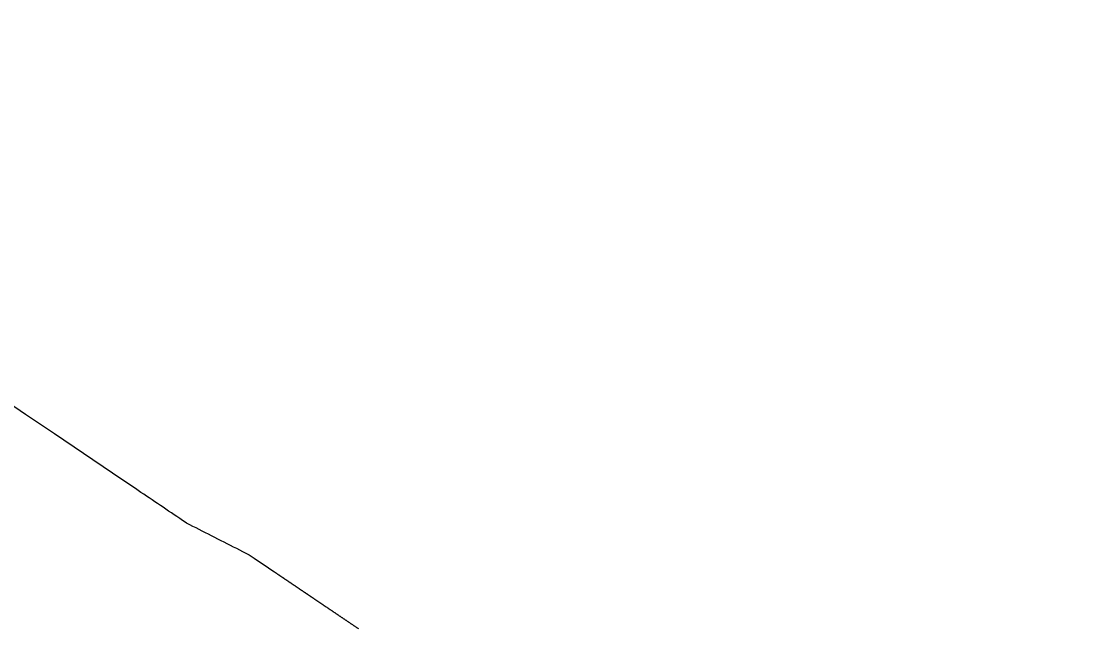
# Model space of a CAD drawing. Header units: inches. Extents: x -3905 to 10892, y 1064 to 9590.
# Drawn here: x 1951.092 to 1951.603, y 3134.252 to 3134.543 of the extents above; entities that cross this region are included whole.
import ezdxf

# ---------------------------------------------------------------- set-up
doc = ezdxf.new("R2010")
doc.units = ezdxf.units.IN
doc.header["$MEASUREMENT"] = 0
doc.header["$PDMODE"] = 3
doc.layers.add('ELEVATIONS', color=40, linetype='Continuous', lineweight=0)
doc.layers.add('SECTIONS', color=70, linetype='Continuous', lineweight=0)
doc.styles.add('DS-TXT1', font='arial.ttf', dxfattribs={"oblique": 10})
doc.dimstyles.new('DS-Fraction', dxfattribs={"dimtxt": 0.1, "dimasz": 0.035, "dimexe": 0.06, "dimexo": 0.06, "dimgap": 0.02, "dimtad": 0, "dimdec": 3, "dimzin": 0, "dimdsep": 46, "dimlunit": 4, "dimtxsty": 'DS-TXT1', "dimblk": 'BOXFILLED', "dimcen": -0.06, "dimclrd": 256, "dimclre": 256, "dimclrt": 256, "dimadec": 0, "dimazin": 0, "dimtfac": 1, "dimtdec": 3, "dimtmove": 1, "dimatfit": 3, "dimfxl": 1, "dimfrac": 2, "dimtolj": 1, "dimtzin": 0, "dimlwd": 0, "dimlwe": -1, "dimarcsym": 0})

# ---------------------------------------------------------------- blocks, each defined once
blk = doc.blocks.new('_BoxFilled')
at = {"color": 0, "linetype": 'ByBlock', "lineweight": -2}
blk.add_line((-0.5, 0), (-1, 0), dxfattribs=at)
at = {"color": 0, "linetype": 'ByBlock'}
blk.add_solid([(-0.5, 0.5), (0.5, 0.5), (-0.5, -0.5), (0.5, -0.5)], dxfattribs=at)
blk = doc.blocks.new('*D485')
at = {"layer": 'Defpoints', "color": 0, "linetype": 'Continuous', "lineweight": 5, "transparency": 16777216}
for p in [(1738.74599, 3249.17207), (1953.26095, 3072.63705), (1955.05742, 3072.63705)]:
    blk.add_point(p, dxfattribs=at)
at = {"layer": 'ELEVATIONS', "linetype": 'Continuous', "transparency": 16777216}
for p, q in [((1740.18599, 3249.17207), (1954.70095, 3249.17207)), ((1953.61742, 3072.63705), (1951.82095, 3072.63705))]:
    blk.add_line(p, q, dxfattribs=at)
at = {"layer": 'ELEVATIONS', "linetype": 'Continuous', "lineweight": 0, "transparency": 16777216}
for p, q in [((1953.26095, 3247.67207), (1953.26095, 3214.09702)), ((1953.26095, 3074.13705), (1953.26095, 3194.09765))]:
    blk.add_line(p, q, dxfattribs=at)
at = {"layer": 'ELEVATIONS', "linetype": 'Continuous', "lineweight": 0, "transparency": 16777216, "xscale": 1.5, "yscale": 1.5, "zscale": 1.5}
for p, rotation in [((1953.26095, 3249.17207), 90), ((1953.26095, 3072.63705), 270)]:
    blk.add_blockref('_BoxFilled', p, dxfattribs=dict(at, rotation=rotation))
at = {"layer": 'ELEVATIONS', "linetype": 'Continuous', "lineweight": 5, "transparency": 16777216, "insert": (1953.26095, 3204.09733), "char_height": 3, "attachment_point": 5, "rotation": 90, "style": 'DS-TXT1'}
blk.add_mtext('\\A1;14\'-8 1/2""', dxfattribs=at)

msp = doc.modelspace()

# ---------------------------------------------------------------- linework, layer by layer
at = {"layer": 'SECTIONS', "lineweight": 0}
msp.add_lwpolyline([(1951.25388, 3134.25201), (1951.25366, 3134.25215), (1951.25345, 3134.2523), (1951.25324, 3134.25244), (1951.25303, 3134.25258), (1951.25283, 3134.25272), (1951.25262, 3134.25286), (1951.25242, 3134.25299), (1951.25222, 3134.25313), (1951.25201, 3134.25327), (1951.25181, 3134.2534), (1951.25161, 3134.25354), (1951.25141, 3134.25368), (1951.2512, 3134.25381), (1951.251, 3134.25395), (1951.2508, 3134.25409), (1951.25059, 3134.25423), (1951.25039, 3134.25436), (1951.25019, 3134.2545), (1951.24998, 3134.25464), (1951.24978, 3134.25477), (1951.24958, 3134.25491), (1951.24938, 3134.25505), (1951.24917, 3134.25518), (1951.24897, 3134.25532), (1951.24878, 3134.25545), (1951.24859, 3134.25558), (1951.2484, 3134.25571), (1951.2482, 3134.25584), (1951.24801, 3134.25597), (1951.24782, 3134.2561), (1951.24762, 3134.25623), (1951.24743, 3134.25636), (1951.24724, 3134.25649), (1951.24704, 3134.25662), (1951.24685, 3134.25675), (1951.24666, 3134.25688), (1951.24647, 3134.25701), (1951.24627, 3134.25714), (1951.24608, 3134.25727), (1951.24589, 3134.2574), (1951.24569, 3134.25753), (1951.2455, 3134.25766), (1951.24531, 3134.25779), (1951.24512, 3134.25792), (1951.24494, 3134.25804), (1951.24475, 3134.25816), (1951.24457, 3134.25829), (1951.24439, 3134.25841), (1951.2442, 3134.25853), (1951.24402, 3134.25866), (1951.24384, 3134.25878), (1951.24366, 3134.25891), (1951.24347, 3134.25903), (1951.24329, 3134.25915), (1951.24311, 3134.25928), (1951.24292, 3134.2594), (1951.24274, 3134.25952), (1951.24256, 3134.25965), (1951.24237, 3134.25977), (1951.24219, 3134.25989), (1951.24201, 3134.26002), (1951.24182, 3134.26014), (1951.24164, 3134.26026), (1951.24147, 3134.26038), (1951.24129, 3134.2605), (1951.24112, 3134.26062), (1951.24095, 3134.26073), (1951.24077, 3134.26085), (1951.2406, 3134.26097), (1951.24043, 3134.26108), (1951.24025, 3134.2612), (1951.24008, 3134.26132), (1951.23991, 3134.26143), (1951.23974, 3134.26155), (1951.23956, 3134.26167), (1951.23939, 3134.26178), (1951.23922, 3134.2619), (1951.23904, 3134.26202), (1951.23887, 3134.26213), (1951.2387, 3134.26225), (1951.23852, 3134.26237), (1951.23835, 3134.26248), (1951.23818, 3134.2626), (1951.23801, 3134.26271), (1951.23785, 3134.26282), (1951.23769, 3134.26293), (1951.23752, 3134.26304), (1951.23736, 3134.26315), (1951.2372, 3134.26326), (1951.23704, 3134.26337), (1951.23687, 3134.26348), (1951.23671, 3134.26359), (1951.23655, 3134.2637), (1951.23638, 3134.26381), (1951.23622, 3134.26392), (1951.23606, 3134.26403), (1951.23589, 3134.26414), (1951.23573, 3134.26425), (1951.23557, 3134.26436), (1951.23541, 3134.26447), (1951.23524, 3134.26458), (1951.23508, 3134.26469), (1951.23492, 3134.2648), (1951.23476, 3134.2649), (1951.23461, 3134.26501), (1951.23446, 3134.26511), (1951.2343, 3134.26521), (1951.23415, 3134.26532), (1951.234, 3134.26542), (1951.23385, 3134.26552), (1951.23369, 3134.26562), (1951.23354, 3134.26573), (1951.23339, 3134.26583), (1951.23324, 3134.26593), (1951.23308, 3134.26604), (1951.23293, 3134.26614), (1951.23278, 3134.26624), (1951.23262, 3134.26635), (1951.23247, 3134.26645), (1951.23232, 3134.26655), (1951.23217, 3134.26666), (1951.23201, 3134.26676), (1951.23186, 3134.26686), (1951.23172, 3134.26696), (1951.23157, 3134.26705), (1951.23143, 3134.26715), (1951.23129, 3134.26725), (1951.23115, 3134.26734), (1951.231, 3134.26744), (1951.23086, 3134.26754), (1951.23072, 3134.26763), (1951.23058, 3134.26773), (1951.23043, 3134.26782), (1951.23029, 3134.26792), (1951.23015, 3134.26802), (1951.23001, 3134.26811), (1951.22986, 3134.26821), (1951.22972, 3134.2683), (1951.22958, 3134.2684), (1951.22943, 3134.2685), (1951.22929, 3134.26859), (1951.22915, 3134.26869), (1951.22901, 3134.26879), (1951.22887, 3134.26887), (1951.22874, 3134.26896), (1951.22861, 3134.26905), (1951.22848, 3134.26914), (1951.22834, 3134.26923), (1951.22821, 3134.26932), (1951.22808, 3134.26941), (1951.22795, 3134.2695), (1951.22782, 3134.26959), (1951.22768, 3134.26968), (1951.22755, 3134.26977), (1951.22742, 3134.26986), (1951.22729, 3134.26995), (1951.22715, 3134.27004), (1951.22702, 3134.27013), (1951.22689, 3134.27021), (1951.22676, 3134.2703), (1951.22662, 3134.27039), (1951.22649, 3134.27048), (1951.22636, 3134.27057), (1951.22624, 3134.27065), (1951.22612, 3134.27074), (1951.22599, 3134.27082), (1951.22587, 3134.2709), (1951.22575, 3134.27098), (1951.22563, 3134.27107), (1951.2255, 3134.27115), (1951.22538, 3134.27123), (1951.22526, 3134.27131), (1951.22514, 3134.2714), (1951.22502, 3134.27148), (1951.22489, 3134.27156), (1951.22477, 3134.27164), (1951.22465, 3134.27172), (1951.22453, 3134.27181), (1951.22441, 3134.27189), (1951.22428, 3134.27197), (1951.22416, 3134.27205), (1951.22404, 3134.27214), (1951.22392, 3134.27222), (1951.22381, 3134.27229), (1951.2237, 3134.27237), (1951.22358, 3134.27244), (1951.22347, 3134.27252), (1951.22336, 3134.27259), (1951.22325, 3134.27267), (1951.22314, 3134.27275), (1951.22302, 3134.27282), (1951.22291, 3134.2729), (1951.2228, 3134.27297), (1951.22269, 3134.27305), (1951.22258, 3134.27312), (1951.22246, 3134.2732), (1951.22235, 3134.27327), (1951.22224, 3134.27335), (1951.22213, 3134.27343), (1951.22202, 3134.2735), (1951.2219, 3134.27358), (1951.22179, 3134.27365), (1951.22168, 3134.27372), (1951.22158, 3134.27379), (1951.22148, 3134.27386), (1951.22138, 3134.27393), (1951.22128, 3134.274), (1951.22118, 3134.27407), (1951.22108, 3134.27414), (1951.22097, 3134.2742), (1951.22087, 3134.27427), (1951.22077, 3134.27434), (1951.22067, 3134.27441), (1951.22057, 3134.27448), (1951.22047, 3134.27455), (1951.22036, 3134.27461), (1951.22026, 3134.27468), (1951.22016, 3134.27475), (1951.22006, 3134.27482), (1951.21996, 3134.27489), (1951.21986, 3134.27496), (1951.21976, 3134.27503), (1951.21966, 3134.27509), (1951.21957, 3134.27515), (1951.21948, 3134.27521), (1951.21939, 3134.27528), (1951.21929, 3134.27534), (1951.2192, 3134.2754), (1951.21911, 3134.27546), (1951.21902, 3134.27552), (1951.21893, 3134.27558), (1951.21884, 3134.27564), (1951.21875, 3134.27571), (1951.21866, 3134.27577), (1951.21856, 3134.27583), (1951.21847, 3134.27589), (1951.21838, 3134.27595), (1951.21829, 3134.27601), (1951.2182, 3134.27608), (1951.21811, 3134.27614), (1951.21802, 3134.2762), (1951.21793, 3134.27626), (1951.21784, 3134.27632), (1951.21776, 3134.27637), (1951.21768, 3134.27643), (1951.2176, 3134.27648), (1951.21752, 3134.27654), (1951.21744, 3134.27659), (1951.21736, 3134.27664), (1951.21728, 3134.2767), (1951.21719, 3134.27675), (1951.21711, 3134.27681), (1951.21703, 3134.27686), (1951.21695, 3134.27692), (1951.21687, 3134.27697), (1951.21679, 3134.27703), (1951.21671, 3134.27708), (1951.21663, 3134.27713), (1951.21655, 3134.27719), (1951.21647, 3134.27724), (1951.21639, 3134.2773), (1951.21631, 3134.27735), (1951.21623, 3134.2774), (1951.21616, 3134.27745), (1951.21609, 3134.2775), (1951.21602, 3134.27754), (1951.21595, 3134.27759), (1951.21588, 3134.27764), (1951.21581, 3134.27769), (1951.21574, 3134.27773), (1951.21567, 3134.27778), (1951.2156, 3134.27783), (1951.21553, 3134.27788), (1951.21546, 3134.27792), (1951.21539, 3134.27797), (1951.21532, 3134.27802), (1951.21525, 3134.27807), (1951.21518, 3134.27811), (1951.21511, 3134.27816), (1951.21504, 3134.27821), (1951.21497, 3134.27826), (1951.2149, 3134.2783), (1951.21484, 3134.27834), (1951.21478, 3134.27838), (1951.21472, 3134.27843), (1951.21466, 3134.27847), (1951.2146, 3134.27851), (1951.21454, 3134.27855), (1951.21448, 3134.27859), (1951.21442, 3134.27863), (1951.21436, 3134.27867), (1951.2143, 3134.27871), (1951.21424, 3134.27875), (1951.21418, 3134.27879), (1951.21412, 3134.27883), (1951.21406, 3134.27887), (1951.214, 3134.27891), (1951.21394, 3134.27895), (1951.21388, 3134.27899), (1951.21382, 3134.27903), (1951.21376, 3134.27907), (1951.2137, 3134.27911), (1951.21366, 3134.27914), (1951.21362, 3134.27916), (1951.21358, 3134.27919), (1951.21355, 3134.27921), (1951.21351, 3134.27924), (1951.21347, 3134.27926), (1951.21344, 3134.27929), (1951.2134, 3134.27931), (1951.21336, 3134.27934), (1951.21332, 3134.27936), (1951.21329, 3134.27939), (1951.21325, 3134.27941), (1951.21321, 3134.27944), (1951.21318, 3134.27946), (1951.21314, 3134.27949), (1951.2131, 3134.27951), (1951.21306, 3134.27954), (1951.21303, 3134.27956), (1951.21299, 3134.27959), (1951.21295, 3134.27961), (1951.21294, 3134.27962), (1951.21293, 3134.27963), (1951.21293, 3134.27963), (1951.21292, 3134.27964), (1951.21291, 3134.27964), (1951.2129, 3134.27965), (1951.21289, 3134.27966), (1951.21288, 3134.27966), (1951.21287, 3134.27967), (1951.21287, 3134.27967), (1951.21286, 3134.27968), (1951.21285, 3134.27968), (1951.21284, 3134.27969), (1951.21283, 3134.2797), (1951.21282, 3134.2797), (1951.21282, 3134.27971), (1951.21281, 3134.27971), (1951.2128, 3134.27972), (1951.21279, 3134.27972), (1951.21278, 3134.27973), (1951.21277, 3134.27974), (1951.21276, 3134.27974), (1951.21276, 3134.27975), (1951.21275, 3134.27975), (1951.21274, 3134.27976), (1951.21273, 3134.27976), (1951.21272, 3134.27977), (1951.21271, 3134.27978), (1951.2127, 3134.27978), (1951.2127, 3134.27979), (1951.21269, 3134.27979), (1951.21268, 3134.2798), (1951.21267, 3134.2798), (1951.21266, 3134.27981), (1951.21265, 3134.27982), (1951.21264, 3134.27982), (1951.21264, 3134.27983), (1951.21263, 3134.27983), (1951.21262, 3134.27984), (1951.21261, 3134.27984), (1951.2126, 3134.27985), (1951.21259, 3134.27986), (1951.21259, 3134.27986), (1951.21258, 3134.27987), (1951.21257, 3134.27987), (1951.21256, 3134.27988), (1951.21255, 3134.27989), (1951.21254, 3134.27989), (1951.21253, 3134.2799), (1951.21253, 3134.2799), (1951.21252, 3134.27991), (1951.21251, 3134.27991), (1951.2125, 3134.27992), (1951.21249, 3134.27993), (1951.21248, 3134.27993), (1951.21247, 3134.27994), (1951.21247, 3134.27994), (1951.21246, 3134.27995), (1951.21245, 3134.27995), (1951.21244, 3134.27996), (1951.21243, 3134.27997), (1951.21242, 3134.27997), (1951.21242, 3134.27998), (1951.21241, 3134.27998), (1951.2124, 3134.27999), (1951.21239, 3134.27999), (1951.21238, 3134.28), (1951.21237, 3134.28001), (1951.21236, 3134.28001), (1951.21236, 3134.28002), (1951.21235, 3134.28002), (1951.21234, 3134.28003), (1951.21233, 3134.28003), (1951.21232, 3134.28004), (1951.21231, 3134.28005), (1951.2123, 3134.28005), (1951.2123, 3134.28006), (1951.21229, 3134.28006), (1951.21228, 3134.28007), (1951.21227, 3134.28007), (1951.21226, 3134.28008), (1951.21225, 3134.28009), (1951.21225, 3134.28009), (1951.21224, 3134.2801), (1951.21223, 3134.2801), (1951.21222, 3134.28011), (1951.21221, 3134.28011), (1951.2122, 3134.28012), (1951.21219, 3134.28013), (1951.21219, 3134.28013), (1951.21218, 3134.28014), (1951.21217, 3134.28014), (1951.21216, 3134.28015), (1951.21215, 3134.28015), (1951.21214, 3134.28016), (1951.21213, 3134.28017), (1951.21213, 3134.28017), (1951.21212, 3134.28018), (1951.21211, 3134.28018), (1951.2121, 3134.28019), (1951.21209, 3134.28019), (1951.21208, 3134.2802), (1951.21208, 3134.28021), (1951.21207, 3134.28021), (1951.21206, 3134.28022), (1951.21205, 3134.28022), (1951.21204, 3134.28023), (1951.21203, 3134.28024), (1951.21202, 3134.28024), (1951.21202, 3134.28025), (1951.21201, 3134.28025), (1951.212, 3134.28026), (1951.21199, 3134.28026), (1951.21198, 3134.28027), (1951.21197, 3134.28028), (1951.21196, 3134.28028), (1951.21196, 3134.28029), (1951.21195, 3134.28029), (1951.21194, 3134.2803), (1951.21193, 3134.2803), (1951.21192, 3134.28031), (1951.21191, 3134.28032), (1951.2119, 3134.28032), (1951.2119, 3134.28033), (1951.21189, 3134.28033), (1951.21188, 3134.28034), (1951.21187, 3134.28034), (1951.21186, 3134.28035), (1951.21185, 3134.28036), (1951.21185, 3134.28036), (1951.21184, 3134.28037), (1951.21183, 3134.28037), (1951.21182, 3134.28038), (1951.21181, 3134.28038), (1951.2118, 3134.28039), (1951.21179, 3134.2804), (1951.21179, 3134.2804), (1951.21178, 3134.28041), (1951.21177, 3134.28041), (1951.21176, 3134.28042), (1951.21175, 3134.28042), (1951.21174, 3134.28043), (1951.21173, 3134.28044), (1951.21173, 3134.28044), (1951.21172, 3134.28045), (1951.21171, 3134.28045), (1951.2117, 3134.28046), (1951.21169, 3134.28046), (1951.21168, 3134.28047), (1951.21168, 3134.28048), (1951.21167, 3134.28048), (1951.21166, 3134.28049), (1951.21165, 3134.28049), (1951.21164, 3134.2805), (1951.21163, 3134.2805), (1951.21162, 3134.28051), (1951.21162, 3134.28052), (1951.21161, 3134.28052), (1951.2116, 3134.28053), (1951.21159, 3134.28053), (1951.21158, 3134.28054), (1951.21157, 3134.28054), (1951.21156, 3134.28055), (1951.21156, 3134.28056), (1951.21155, 3134.28056), (1951.21154, 3134.28057), (1951.21153, 3134.28057), (1951.21152, 3134.28058), (1951.21151, 3134.28059), (1951.21151, 3134.28059), (1951.2115, 3134.2806), (1951.21149, 3134.2806), (1951.21148, 3134.28061), (1951.21147, 3134.28061), (1951.21146, 3134.28062), (1951.21145, 3134.28063), (1951.21145, 3134.28063), (1951.21144, 3134.28064), (1951.21143, 3134.28064), (1951.21142, 3134.28065), (1951.21141, 3134.28065), (1951.2114, 3134.28066), (1951.21139, 3134.28067), (1951.21139, 3134.28067), (1951.21138, 3134.28068), (1951.21137, 3134.28068), (1951.21136, 3134.28069), (1951.21135, 3134.28069), (1951.21134, 3134.2807), (1951.21134, 3134.28071), (1951.21133, 3134.28071), (1951.21132, 3134.28072), (1951.21131, 3134.28072), (1951.2113, 3134.28073), (1951.21129, 3134.28073), (1951.21128, 3134.28074), (1951.21128, 3134.28075), (1951.21127, 3134.28075), (1951.21126, 3134.28076), (1951.21125, 3134.28076), (1951.21124, 3134.28077), (1951.21123, 3134.28077), (1951.21122, 3134.28078), (1951.21122, 3134.28079), (1951.21121, 3134.28079), (1951.2112, 3134.2808), (1951.21119, 3134.2808), (1951.21118, 3134.28081), (1951.21117, 3134.28081), (1951.21116, 3134.28082), (1951.21116, 3134.28083), (1951.21115, 3134.28083), (1951.21114, 3134.28084), (1951.21113, 3134.28084), (1951.21112, 3134.28085), (1951.21111, 3134.28085), (1951.21111, 3134.28086), (1951.2111, 3134.28087), (1951.21109, 3134.28087), (1951.21108, 3134.28088), (1951.21107, 3134.28088), (1951.21106, 3134.28089), (1951.21105, 3134.28089), (1951.21105, 3134.2809), (1951.21104, 3134.28091), (1951.21103, 3134.28091), (1951.21102, 3134.28092), (1951.21101, 3134.28092), (1951.211, 3134.28093), (1951.21099, 3134.28093), (1951.21099, 3134.28094), (1951.21098, 3134.28095), (1951.21097, 3134.28095), (1951.21096, 3134.28096), (1951.21095, 3134.28096), (1951.21094, 3134.28097), (1951.21094, 3134.28098), (1951.21093, 3134.28098), (1951.21092, 3134.28099), (1951.21091, 3134.28099), (1951.2109, 3134.281), (1951.21089, 3134.281), (1951.21088, 3134.28101), (1951.21088, 3134.28102), (1951.21087, 3134.28102), (1951.21086, 3134.28103), (1951.21085, 3134.28103), (1951.21084, 3134.28104), (1951.21083, 3134.28104), (1951.21082, 3134.28105), (1951.21082, 3134.28106), (1951.21081, 3134.28106), (1951.2108, 3134.28107), (1951.21079, 3134.28107), (1951.21078, 3134.28108), (1951.21077, 3134.28108), (1951.21077, 3134.28109), (1951.21076, 3134.2811), (1951.21075, 3134.2811), (1951.21074, 3134.28111), (1951.21073, 3134.28111), (1951.21072, 3134.28112), (1951.21071, 3134.28112), (1951.21071, 3134.28113), (1951.2107, 3134.28114), (1951.21069, 3134.28114), (1951.21068, 3134.28115), (1951.21067, 3134.28115), (1951.21066, 3134.28116), (1951.21065, 3134.28116), (1951.21065, 3134.28117), (1951.21064, 3134.28118), (1951.21063, 3134.28118), (1951.21062, 3134.28119), (1951.21061, 3134.28119), (1951.2106, 3134.2812), (1951.2106, 3134.2812), (1951.21059, 3134.28121), (1951.21058, 3134.28122), (1951.21057, 3134.28122), (1951.21056, 3134.28123), (1951.21055, 3134.28123), (1951.21054, 3134.28124), (1951.21054, 3134.28124), (1951.21053, 3134.28125), (1951.21052, 3134.28126), (1951.21051, 3134.28126), (1951.2105, 3134.28127), (1951.21049, 3134.28127), (1951.21048, 3134.28128), (1951.21048, 3134.28128), (1951.21047, 3134.28129), (1951.21046, 3134.2813), (1951.21045, 3134.2813), (1951.21044, 3134.28131), (1951.21043, 3134.28131), (1951.21042, 3134.28132), (1951.21042, 3134.28133), (1951.21041, 3134.28133), (1951.2104, 3134.28134), (1951.21039, 3134.28134), (1951.21038, 3134.28135), (1951.21037, 3134.28135), (1951.21037, 3134.28136), (1951.21036, 3134.28137), (1951.21035, 3134.28137), (1951.21034, 3134.28138), (1951.21033, 3134.28138), (1951.21032, 3134.28139), (1951.21031, 3134.28139), (1951.21031, 3134.2814), (1951.2103, 3134.28141), (1951.21029, 3134.28141), (1951.21028, 3134.28142), (1951.21027, 3134.28142), (1951.21026, 3134.28143), (1951.21025, 3134.28143), (1951.21025, 3134.28144), (1951.21024, 3134.28145), (1951.21023, 3134.28145), (1951.21022, 3134.28146), (1951.21021, 3134.28146), (1951.2102, 3134.28147), (1951.2102, 3134.28147), (1951.21019, 3134.28148), (1951.21018, 3134.28149), (1951.21017, 3134.28149), (1951.21016, 3134.2815), (1951.21015, 3134.2815), (1951.21014, 3134.28151), (1951.21014, 3134.28151), (1951.21013, 3134.28152), (1951.21012, 3134.28153), (1951.21011, 3134.28153), (1951.2101, 3134.28154), (1951.21009, 3134.28154), (1951.21008, 3134.28155), (1951.21008, 3134.28155), (1951.21007, 3134.28156), (1951.21006, 3134.28157), (1951.21005, 3134.28157), (1951.21004, 3134.28158), (1951.21003, 3134.28158), (1951.21003, 3134.28159), (1951.21002, 3134.28159), (1951.21001, 3134.2816), (1951.21, 3134.28161), (1951.20999, 3134.28161), (1951.20998, 3134.28162), (1951.20997, 3134.28162), (1951.20997, 3134.28163), (1951.20996, 3134.28163), (1951.20995, 3134.28164), (1951.20994, 3134.28165), (1951.20993, 3134.28165), (1951.20992, 3134.28166), (1951.20991, 3134.28166), (1951.20991, 3134.28167), (1951.2099, 3134.28168), (1951.20989, 3134.28168), (1951.20988, 3134.28169), (1951.20987, 3134.28169), (1951.20986, 3134.2817), (1951.20985, 3134.2817), (1951.20985, 3134.28171), (1951.20984, 3134.28172), (1951.20983, 3134.28172), (1951.20982, 3134.28173), (1951.20981, 3134.28173), (1951.2098, 3134.28174), (1951.2098, 3134.28174), (1951.20979, 3134.28175), (1951.20978, 3134.28176), (1951.20977, 3134.28176), (1951.20976, 3134.28177), (1951.20975, 3134.28177), (1951.20974, 3134.28178), (1951.20974, 3134.28178), (1951.20973, 3134.28179), (1951.20972, 3134.2818), (1951.20971, 3134.2818), (1951.2097, 3134.28181), (1951.20969, 3134.28181), (1951.20968, 3134.28182), (1951.20968, 3134.28182), (1951.20967, 3134.28183), (1951.20966, 3134.28184), (1951.20965, 3134.28184), (1951.20964, 3134.28185), (1951.20963, 3134.28185), (1951.20963, 3134.28186), (1951.20962, 3134.28186), (1951.20961, 3134.28187), (1951.2096, 3134.28188), (1951.20959, 3134.28188), (1951.20958, 3134.28189), (1951.20957, 3134.28189), (1951.20957, 3134.2819), (1951.20956, 3134.2819), (1951.20955, 3134.28191), (1951.20954, 3134.28192), (1951.20953, 3134.28192), (1951.20952, 3134.28193), (1951.20951, 3134.28193), (1951.20951, 3134.28194), (1951.2095, 3134.28194), (1951.20949, 3134.28195), (1951.20948, 3134.28196), (1951.20947, 3134.28196), (1951.20946, 3134.28197), (1951.20946, 3134.28197), (1951.20945, 3134.28198), (1951.20944, 3134.28198), (1951.20943, 3134.28199), (1951.20942, 3134.282), (1951.20941, 3134.282), (1951.2094, 3134.28201), (1951.2094, 3134.28201), (1951.20939, 3134.28202), (1951.20938, 3134.28203), (1951.20937, 3134.28203), (1951.20936, 3134.28204), (1951.20935, 3134.28204), (1951.20934, 3134.28205), (1951.20934, 3134.28205), (1951.20933, 3134.28206), (1951.20932, 3134.28207), (1951.20931, 3134.28207), (1951.2093, 3134.28208), (1951.20929, 3134.28208), (1951.20929, 3134.28209), (1951.20928, 3134.28209), (1951.20927, 3134.2821), (1951.20926, 3134.28211), (1951.20925, 3134.28211), (1951.20924, 3134.28212), (1951.20923, 3134.28212), (1951.20923, 3134.28213), (1951.20922, 3134.28213), (1951.20921, 3134.28214), (1951.2092, 3134.28215), (1951.20919, 3134.28215), (1951.20918, 3134.28216), (1951.20917, 3134.28216), (1951.20917, 3134.28217), (1951.20916, 3134.28217), (1951.20915, 3134.28218), (1951.20914, 3134.28219), (1951.20913, 3134.28219), (1951.20912, 3134.2822), (1951.20911, 3134.2822), (1951.20911, 3134.28221), (1951.2091, 3134.28221), (1951.20909, 3134.28222), (1951.20908, 3134.28223), (1951.20907, 3134.28223), (1951.20906, 3134.28224), (1951.20906, 3134.28224), (1951.20905, 3134.28225), (1951.20904, 3134.28225), (1951.20903, 3134.28226), (1951.20902, 3134.28227), (1951.20901, 3134.28227), (1951.209, 3134.28228), (1951.209, 3134.28228), (1951.20899, 3134.28229), (1951.20898, 3134.28229), (1951.20897, 3134.2823), (1951.20896, 3134.28231), (1951.20895, 3134.28231), (1951.20894, 3134.28232), (1951.20894, 3134.28232), (1951.20893, 3134.28233), (1951.20892, 3134.28233), (1951.20891, 3134.28234), (1951.2089, 3134.28235), (1951.20889, 3134.28235), (1951.20889, 3134.28236), (1951.20888, 3134.28236), (1951.20887, 3134.28237), (1951.20886, 3134.28238), (1951.20885, 3134.28238), (1951.20884, 3134.28239), (1951.20883, 3134.28239), (1951.20883, 3134.2824), (1951.20882, 3134.2824), (1951.20881, 3134.28241), (1951.2088, 3134.28242), (1951.20879, 3134.28242), (1951.20878, 3134.28243), (1951.20877, 3134.28243), (1951.20877, 3134.28244), (1951.20876, 3134.28244), (1951.20875, 3134.28245), (1951.20874, 3134.28246), (1951.20873, 3134.28246), (1951.20872, 3134.28247), (1951.20872, 3134.28247), (1951.20871, 3134.28248), (1951.2087, 3134.28248), (1951.20869, 3134.28249), (1951.20868, 3134.2825), (1951.20867, 3134.2825), (1951.20866, 3134.28251), (1951.20866, 3134.28251), (1951.20865, 3134.28252), (1951.20864, 3134.28252), (1951.20863, 3134.28253), (1951.20862, 3134.28254), (1951.20861, 3134.28254), (1951.2086, 3134.28255), (1951.2086, 3134.28255), (1951.20859, 3134.28256), (1951.20858, 3134.28256), (1951.20857, 3134.28257), (1951.20856, 3134.28258), (1951.20855, 3134.28258), (1951.20855, 3134.28259), (1951.20854, 3134.28259), (1951.20853, 3134.2826), (1951.20852, 3134.2826), (1951.20851, 3134.28261), (1951.2085, 3134.28262), (1951.20849, 3134.28262), (1951.20849, 3134.28263), (1951.20848, 3134.28263), (1951.20847, 3134.28264), (1951.20846, 3134.28264), (1951.20845, 3134.28265), (1951.20844, 3134.28266), (1951.20843, 3134.28266), (1951.20843, 3134.28267), (1951.20842, 3134.28267), (1951.20841, 3134.28268), (1951.2084, 3134.28268), (1951.20839, 3134.28269), (1951.20838, 3134.2827), (1951.20837, 3134.2827), (1951.20837, 3134.28271), (1951.20836, 3134.28271), (1951.20835, 3134.28272), (1951.20834, 3134.28273), (1951.20833, 3134.28273), (1951.20832, 3134.28274), (1951.20832, 3134.28274), (1951.20831, 3134.28275), (1951.2083, 3134.28275), (1951.20829, 3134.28276), (1951.20828, 3134.28277), (1951.20827, 3134.28277), (1951.20826, 3134.28278), (1951.20826, 3134.28278), (1951.20825, 3134.28279), (1951.20824, 3134.28279), (1951.20823, 3134.2828), (1951.20822, 3134.28281), (1951.20821, 3134.28281), (1951.2082, 3134.28282), (1951.2082, 3134.28282), (1951.20819, 3134.28283), (1951.20818, 3134.28283), (1951.20817, 3134.28284), (1951.20816, 3134.28285), (1951.20815, 3134.28285), (1951.20815, 3134.28286), (1951.20814, 3134.28286), (1951.20813, 3134.28287), (1951.20812, 3134.28287), (1951.20811, 3134.28288), (1951.2081, 3134.28289), (1951.20809, 3134.28289), (1951.20809, 3134.2829), (1951.20808, 3134.2829), (1951.20807, 3134.28291), (1951.20806, 3134.28291), (1951.20805, 3134.28292), (1951.20804, 3134.28293), (1951.20803, 3134.28293), (1951.20803, 3134.28294), (1951.20802, 3134.28294), (1951.20801, 3134.28295), (1951.208, 3134.28295), (1951.20799, 3134.28296), (1951.20798, 3134.28297), (1951.20798, 3134.28297), (1951.20797, 3134.28298), (1951.20796, 3134.28298), (1951.20795, 3134.28299), (1951.20794, 3134.28299), (1951.20793, 3134.283), (1951.20792, 3134.28301), (1951.20792, 3134.28301), (1951.20791, 3134.28302), (1951.2079, 3134.28302), (1951.20789, 3134.28303), (1951.20788, 3134.28303), (1951.20787, 3134.28304), (1951.20786, 3134.28305), (1951.20786, 3134.28305), (1951.20785, 3134.28306), (1951.20784, 3134.28306), (1951.20783, 3134.28307), (1951.20782, 3134.28308), (1951.20781, 3134.28308), (1951.20781, 3134.28309), (1951.2078, 3134.28309), (1951.20779, 3134.2831), (1951.20778, 3134.2831), (1951.20777, 3134.28311), (1951.20776, 3134.28312), (1951.20775, 3134.28312), (1951.20775, 3134.28313), (1951.20774, 3134.28313), (1951.20773, 3134.28314), (1951.20772, 3134.28314), (1951.20771, 3134.28315), (1951.2077, 3134.28316), (1951.20769, 3134.28316), (1951.20769, 3134.28317), (1951.20768, 3134.28317), (1951.20767, 3134.28318), (1951.20766, 3134.28318), (1951.20765, 3134.28319), (1951.20764, 3134.2832), (1951.20763, 3134.2832), (1951.20763, 3134.28321), (1951.20762, 3134.28321), (1951.20761, 3134.28322), (1951.2076, 3134.28322), (1951.20759, 3134.28323), (1951.20758, 3134.28324), (1951.20758, 3134.28324), (1951.20757, 3134.28325), (1951.20756, 3134.28325), (1951.20755, 3134.28326), (1951.20754, 3134.28326), (1951.20753, 3134.28327), (1951.20752, 3134.28328), (1951.20752, 3134.28328), (1951.20751, 3134.28329), (1951.2075, 3134.28329), (1951.20749, 3134.2833), (1951.20748, 3134.2833), (1951.20747, 3134.28331), (1951.20746, 3134.28332), (1951.20746, 3134.28332), (1951.20745, 3134.28333), (1951.20744, 3134.28333), (1951.20743, 3134.28334), (1951.20742, 3134.28334), (1951.20741, 3134.28335), (1951.20741, 3134.28336), (1951.2074, 3134.28336), (1951.20739, 3134.28337), (1951.20738, 3134.28337), (1951.20737, 3134.28338), (1951.20736, 3134.28338), (1951.20735, 3134.28339), (1951.20735, 3134.2834), (1951.20734, 3134.2834), (1951.20733, 3134.28341), (1951.20732, 3134.28341), (1951.20731, 3134.28342), (1951.2073, 3134.28342), (1951.20729, 3134.28343), (1951.20729, 3134.28344), (1951.20728, 3134.28344), (1951.20727, 3134.28345), (1951.20726, 3134.28345), (1951.20725, 3134.28346), (1951.20724, 3134.28347), (1951.20724, 3134.28347), (1951.20723, 3134.28348), (1951.20722, 3134.28348), (1951.20721, 3134.28349), (1951.2072, 3134.28349), (1951.20719, 3134.2835), (1951.20718, 3134.28351), (1951.20718, 3134.28351), (1951.20717, 3134.28352), (1951.20716, 3134.28352), (1951.20715, 3134.28353), (1951.20714, 3134.28353), (1951.20713, 3134.28354), (1951.20712, 3134.28355), (1951.20712, 3134.28355), (1951.20711, 3134.28356), (1951.2071, 3134.28356), (1951.20709, 3134.28357), (1951.20708, 3134.28357), (1951.20707, 3134.28358), (1951.20707, 3134.28359), (1951.20706, 3134.28359), (1951.20705, 3134.2836), (1951.20704, 3134.2836), (1951.20703, 3134.28361), (1951.20702, 3134.28361), (1951.20701, 3134.28362), (1951.20701, 3134.28363), (1951.207, 3134.28363), (1951.20699, 3134.28364), (1951.20698, 3134.28364), (1951.20697, 3134.28365), (1951.20696, 3134.28365), (1951.20695, 3134.28366), (1951.20695, 3134.28367), (1951.20694, 3134.28367), (1951.20693, 3134.28368), (1951.20692, 3134.28368), (1951.20691, 3134.28369), (1951.2069, 3134.28369), (1951.20689, 3134.2837), (1951.20689, 3134.28371), (1951.20688, 3134.28371), (1951.20687, 3134.28372), (1951.20686, 3134.28372), (1951.20685, 3134.28373), (1951.20684, 3134.28373), (1951.20684, 3134.28374), (1951.20683, 3134.28375), (1951.20682, 3134.28375), (1951.20681, 3134.28376), (1951.2068, 3134.28376), (1951.20679, 3134.28377), (1951.20678, 3134.28377), (1951.20678, 3134.28378), (1951.20677, 3134.28379), (1951.20676, 3134.28379), (1951.20675, 3134.2838), (1951.20674, 3134.2838), (1951.20673, 3134.28381), (1951.20672, 3134.28382), (1951.20672, 3134.28382), (1951.20671, 3134.28383), (1951.2067, 3134.28383), (1951.20669, 3134.28384), (1951.20668, 3134.28384), (1951.20667, 3134.28385), (1951.20667, 3134.28386), (1951.20666, 3134.28386), (1951.20665, 3134.28387), (1951.20664, 3134.28387), (1951.20663, 3134.28388), (1951.20662, 3134.28388), (1951.20661, 3134.28389), (1951.20661, 3134.2839), (1951.2066, 3134.2839), (1951.20659, 3134.28391), (1951.20658, 3134.28391), (1951.20657, 3134.28392), (1951.20656, 3134.28392), (1951.20655, 3134.28393), (1951.20655, 3134.28394), (1951.20654, 3134.28394), (1951.20653, 3134.28395), (1951.20652, 3134.28395), (1951.20651, 3134.28396), (1951.2065, 3134.28396), (1951.2065, 3134.28397), (1951.20649, 3134.28398), (1951.20648, 3134.28398), (1951.20647, 3134.28399), (1951.20646, 3134.28399), (1951.20645, 3134.284), (1951.20644, 3134.284), (1951.20644, 3134.28401), (1951.20643, 3134.28402), (1951.20642, 3134.28402), (1951.20641, 3134.28403), (1951.2064, 3134.28403), (1951.20639, 3134.28404), (1951.20638, 3134.28404), (1951.20638, 3134.28405), (1951.20637, 3134.28406), (1951.20636, 3134.28406), (1951.20635, 3134.28407), (1951.20634, 3134.28407), (1951.20633, 3134.28408), (1951.20633, 3134.28408), (1951.20632, 3134.28409), (1951.20631, 3134.2841), (1951.2063, 3134.2841), (1951.20629, 3134.28411), (1951.20628, 3134.28411), (1951.20627, 3134.28412), (1951.20627, 3134.28412), (1951.20626, 3134.28413), (1951.20625, 3134.28414), (1951.20624, 3134.28414), (1951.20623, 3134.28415), (1951.20622, 3134.28415), (1951.20621, 3134.28416), (1951.20621, 3134.28417), (1951.2062, 3134.28417), (1951.20619, 3134.28418), (1951.20618, 3134.28418), (1951.20617, 3134.28419), (1951.20616, 3134.28419), (1951.20615, 3134.2842), (1951.20615, 3134.28421), (1951.20614, 3134.28421), (1951.20613, 3134.28422), (1951.20612, 3134.28422), (1951.20611, 3134.28423), (1951.2061, 3134.28423), (1951.2061, 3134.28424), (1951.20609, 3134.28425), (1951.20608, 3134.28425), (1951.20607, 3134.28426), (1951.20606, 3134.28426), (1951.20605, 3134.28427), (1951.20604, 3134.28427), (1951.20604, 3134.28428), (1951.20603, 3134.28429), (1951.20602, 3134.28429), (1951.20601, 3134.2843), (1951.206, 3134.2843), (1951.20599, 3134.28431), (1951.20598, 3134.28431), (1951.20598, 3134.28432), (1951.20597, 3134.28433), (1951.20596, 3134.28433), (1951.20595, 3134.28434), (1951.20594, 3134.28434), (1951.20593, 3134.28435), (1951.20593, 3134.28435), (1951.20592, 3134.28436), (1951.20591, 3134.28437), (1951.2059, 3134.28437), (1951.20589, 3134.28438), (1951.20588, 3134.28438), (1951.20587, 3134.28439), (1951.20587, 3134.28439), (1951.20586, 3134.2844), (1951.20585, 3134.28441), (1951.20584, 3134.28441), (1951.20583, 3134.28442), (1951.20582, 3134.28442), (1951.20581, 3134.28443), (1951.20581, 3134.28443), (1951.2058, 3134.28444), (1951.20579, 3134.28445), (1951.20578, 3134.28445), (1951.20577, 3134.28446), (1951.20576, 3134.28446), (1951.20576, 3134.28447), (1951.20575, 3134.28447), (1951.20574, 3134.28448), (1951.20573, 3134.28449), (1951.20572, 3134.28449), (1951.20571, 3134.2845), (1951.2057, 3134.2845), (1951.2057, 3134.28451), (1951.20569, 3134.28452), (1951.20568, 3134.28452), (1951.20567, 3134.28453), (1951.20566, 3134.28453), (1951.20565, 3134.28454), (1951.20564, 3134.28454), (1951.20564, 3134.28455), (1951.20563, 3134.28456), (1951.20562, 3134.28456), (1951.20561, 3134.28457), (1951.2056, 3134.28457), (1951.20559, 3134.28458), (1951.20559, 3134.28458), (1951.20558, 3134.28459), (1951.20557, 3134.2846), (1951.20556, 3134.2846), (1951.20555, 3134.28461), (1951.20554, 3134.28461), (1951.20553, 3134.28462), (1951.20553, 3134.28462), (1951.20552, 3134.28463), (1951.20551, 3134.28464), (1951.2055, 3134.28464), (1951.20549, 3134.28465), (1951.20548, 3134.28465), (1951.20547, 3134.28466), (1951.20547, 3134.28466), (1951.20546, 3134.28467), (1951.20545, 3134.28468), (1951.20544, 3134.28468), (1951.20543, 3134.28469), (1951.20542, 3134.28469), (1951.20541, 3134.2847), (1951.20541, 3134.2847), (1951.2054, 3134.28471), (1951.20539, 3134.28472), (1951.20538, 3134.28472), (1951.20537, 3134.28473), (1951.20536, 3134.28473), (1951.20536, 3134.28474), (1951.20535, 3134.28474), (1951.20534, 3134.28475), (1951.20533, 3134.28476), (1951.20532, 3134.28476), (1951.20531, 3134.28477), (1951.2053, 3134.28477), (1951.2053, 3134.28478), (1951.20529, 3134.28478), (1951.20528, 3134.28479), (1951.20527, 3134.2848), (1951.20526, 3134.2848), (1951.20525, 3134.28481), (1951.20524, 3134.28481), (1951.20524, 3134.28482), (1951.20523, 3134.28482), (1951.20522, 3134.28483), (1951.20521, 3134.28484), (1951.2052, 3134.28484), (1951.20519, 3134.28485), (1951.20519, 3134.28485), (1951.20518, 3134.28486), (1951.20517, 3134.28487), (1951.20516, 3134.28487), (1951.20515, 3134.28488), (1951.20514, 3134.28488), (1951.20513, 3134.28489), (1951.20513, 3134.28489), (1951.20512, 3134.2849), (1951.20511, 3134.28491), (1951.2051, 3134.28491), (1951.20509, 3134.28492), (1951.20508, 3134.28492), (1951.20507, 3134.28493), (1951.20507, 3134.28493), (1951.20506, 3134.28494), (1951.20505, 3134.28495), (1951.20504, 3134.28495), (1951.20503, 3134.28496), (1951.20502, 3134.28496), (1951.20502, 3134.28497), (1951.20501, 3134.28497), (1951.205, 3134.28498), (1951.20499, 3134.28499), (1951.20498, 3134.28499), (1951.20497, 3134.285), (1951.20496, 3134.285), (1951.20496, 3134.28501), (1951.20495, 3134.28501), (1951.20494, 3134.28502), (1951.20493, 3134.28503), (1951.20492, 3134.28503), (1951.20491, 3134.28504), (1951.2049, 3134.28504), (1951.2049, 3134.28505), (1951.20489, 3134.28505), (1951.20488, 3134.28506), (1951.20487, 3134.28507), (1951.20486, 3134.28507), (1951.20485, 3134.28508), (1951.20485, 3134.28508), (1951.20484, 3134.28509), (1951.20483, 3134.28509), (1951.20482, 3134.2851), (1951.20481, 3134.28511), (1951.2048, 3134.28511), (1951.20479, 3134.28512), (1951.20479, 3134.28512), (1951.20478, 3134.28513), (1951.20477, 3134.28513), (1951.20476, 3134.28514), (1951.20475, 3134.28515), (1951.20474, 3134.28515), (1951.20473, 3134.28516), (1951.20473, 3134.28516), (1951.20472, 3134.28517), (1951.20471, 3134.28517), (1951.2047, 3134.28518), (1951.20469, 3134.28519), (1951.20468, 3134.28519), (1951.20467, 3134.2852), (1951.20467, 3134.2852), (1951.20466, 3134.28521), (1951.20465, 3134.28522), (1951.20464, 3134.28522), (1951.20463, 3134.28523), (1951.20462, 3134.28523), (1951.20462, 3134.28524), (1951.20461, 3134.28524), (1951.2046, 3134.28525), (1951.20459, 3134.28526), (1951.20458, 3134.28526), (1951.20457, 3134.28527), (1951.20456, 3134.28527), (1951.20456, 3134.28528), (1951.20455, 3134.28528), (1951.20454, 3134.28529), (1951.20453, 3134.2853), (1951.20452, 3134.2853), (1951.20451, 3134.28531), (1951.2045, 3134.28531), (1951.2045, 3134.28532), (1951.20449, 3134.28532), (1951.20448, 3134.28533), (1951.20447, 3134.28534), (1951.20446, 3134.28534), (1951.20445, 3134.28535), (1951.20445, 3134.28535), (1951.20444, 3134.28536), (1951.20443, 3134.28536), (1951.20442, 3134.28537), (1951.20441, 3134.28538), (1951.2044, 3134.28538), (1951.20439, 3134.28539), (1951.20439, 3134.28539), (1951.20438, 3134.2854), (1951.20437, 3134.2854), (1951.20436, 3134.28541), (1951.20435, 3134.28542), (1951.20434, 3134.28542), (1951.20433, 3134.28543), (1951.20433, 3134.28543), (1951.20432, 3134.28544), (1951.20431, 3134.28544), (1951.2043, 3134.28545), (1951.20429, 3134.28546), (1951.20428, 3134.28546), (1951.20428, 3134.28547), (1951.20427, 3134.28547), (1951.20426, 3134.28548), (1951.20425, 3134.28548), (1951.20424, 3134.28549), (1951.20423, 3134.2855), (1951.20422, 3134.2855), (1951.20422, 3134.28551), (1951.20421, 3134.28551), (1951.2042, 3134.28552), (1951.20419, 3134.28552), (1951.20418, 3134.28553), (1951.20417, 3134.28554), (1951.20416, 3134.28554), (1951.20416, 3134.28555), (1951.20415, 3134.28555), (1951.20414, 3134.28556), (1951.20413, 3134.28556), (1951.20412, 3134.28557), (1951.20411, 3134.28558), (1951.20411, 3134.28558), (1951.2041, 3134.28559), (1951.20409, 3134.28559), (1951.20408, 3134.2856), (1951.20407, 3134.28561), (1951.20406, 3134.28561), (1951.20405, 3134.28562), (1951.20405, 3134.28562), (1951.20404, 3134.28563), (1951.20403, 3134.28563), (1951.20402, 3134.28564), (1951.20401, 3134.28565), (1951.204, 3134.28565), (1951.20399, 3134.28566), (1951.20399, 3134.28566), (1951.20398, 3134.28567), (1951.20397, 3134.28567), (1951.20396, 3134.28568), (1951.20395, 3134.28569), (1951.20394, 3134.28569), (1951.20393, 3134.2857), (1951.20393, 3134.2857), (1951.20392, 3134.28571), (1951.20391, 3134.28571), (1951.2039, 3134.28572), (1951.20389, 3134.28573), (1951.20388, 3134.28573), (1951.20388, 3134.28574), (1951.20387, 3134.28574), (1951.20386, 3134.28575), (1951.20385, 3134.28575), (1951.20384, 3134.28576), (1951.20383, 3134.28577), (1951.20382, 3134.28577), (1951.20382, 3134.28578), (1951.20381, 3134.28578), (1951.2038, 3134.28579), (1951.20379, 3134.28579), (1951.20378, 3134.2858), (1951.20377, 3134.28581), (1951.20376, 3134.28581), (1951.20376, 3134.28582), (1951.20375, 3134.28582), (1951.20374, 3134.28583), (1951.20373, 3134.28583), (1951.20372, 3134.28584), (1951.20371, 3134.28585), (1951.20371, 3134.28585), (1951.2037, 3134.28586), (1951.20369, 3134.28586), (1951.20368, 3134.28587), (1951.20367, 3134.28587), (1951.20366, 3134.28588), (1951.20365, 3134.28589), (1951.20365, 3134.28589), (1951.20364, 3134.2859), (1951.20363, 3134.2859), (1951.20362, 3134.28591), (1951.20361, 3134.28591), (1951.2036, 3134.28592), (1951.20359, 3134.28593), (1951.20359, 3134.28593), (1951.20358, 3134.28594), (1951.20357, 3134.28594), (1951.20356, 3134.28595), (1951.20355, 3134.28596), (1951.20354, 3134.28596), (1951.20354, 3134.28597), (1951.20353, 3134.28597), (1951.20352, 3134.28598), (1951.20351, 3134.28598), (1951.2035, 3134.28599), (1951.20349, 3134.286), (1951.20348, 3134.286), (1951.20348, 3134.28601), (1951.20346, 3134.28602), (1951.20343, 3134.28604), (1951.2034, 3134.28606), (1951.20338, 3134.28607), (1951.20335, 3134.28609), (1951.20332, 3134.28611), (1951.2033, 3134.28613), (1951.20327, 3134.28615), (1951.20324, 3134.28616), (1951.20322, 3134.28618), (1951.20319, 3134.2862), (1951.20316, 3134.28622), (1951.20314, 3134.28624), (1951.20311, 3134.28625), (1951.20308, 3134.28627), (1951.20306, 3134.28629), (1951.20303, 3134.28631), (1951.203, 3134.28633), (1951.20298, 3134.28634), (1951.20295, 3134.28636), (1951.20291, 3134.28639), (1951.20287, 3134.28642), (1951.20282, 3134.28645), (1951.20278, 3134.28648), (1951.20274, 3134.28651), (1951.20269, 3134.28654), (1951.20265, 3134.28657), (1951.2026, 3134.28659), (1951.20256, 3134.28662), (1951.20252, 3134.28665), (1951.20247, 3134.28668), (1951.20243, 3134.28671), (1951.20238, 3134.28674), (1951.20234, 3134.28677), (1951.2023, 3134.2868), (1951.20225, 3134.28683), (1951.20221, 3134.28686), (1951.20217, 3134.28689), (1951.20212, 3134.28692), (1951.20208, 3134.28695), (1951.20204, 3134.28698), (1951.202, 3134.287), (1951.20196, 3134.28703), (1951.20191, 3134.28706), (1951.20187, 3134.28709), (1951.20183, 3134.28711), (1951.20179, 3134.28714), (1951.20175, 3134.28717), (1951.20171, 3134.2872), (1951.20167, 3134.28722), (1951.20163, 3134.28725), (1951.20159, 3134.28728), (1951.20155, 3134.28731), (1951.20151, 3134.28733), (1951.20147, 3134.28736), (1951.20143, 3134.28739), (1951.20138, 3134.28742), (1951.20134, 3134.28744), (1951.2013, 3134.28747), (1951.20126, 3134.2875), (1951.19991, 3134.28819), (1951.19841, 3134.28895), (1951.19691, 3134.28972), (1951.19542, 3134.29048), (1951.19392, 3134.29125), (1951.19242, 3134.29201), (1951.19092, 3134.29277), (1951.18942, 3134.29354), (1951.18793, 3134.2943), (1951.18643, 3134.29507), (1951.18493, 3134.29583), (1951.18343, 3134.2966), (1951.18193, 3134.29736), (1951.18043, 3134.29812), (1951.17894, 3134.29889), (1951.17744, 3134.29965), (1951.17594, 3134.30042), (1951.17444, 3134.30118), (1951.17294, 3134.30194), (1951.17145, 3134.30271), (1951.17078, 3134.30316), (1951.16946, 3134.30405), (1951.16813, 3134.30495), (1951.1668, 3134.30584), (1951.16548, 3134.30673), (1951.16415, 3134.30763), (1951.16282, 3134.30852), (1951.1615, 3134.30942), (1951.16017, 3134.31031), (1951.15885, 3134.31121), (1951.15752, 3134.3121), (1951.15619, 3134.313), (1951.15487, 3134.31389), (1951.15354, 3134.31479), (1951.15221, 3134.31568), (1951.15089, 3134.31658), (1951.14956, 3134.31747), (1951.14824, 3134.31836), (1951.14691, 3134.31926), (1951.14558, 3134.32015), (1951.13588, 3134.3267), (1951.12198, 3134.33607), (1951.10808, 3134.34545), (1951.09419, 3134.35482), (1951.08029, 3134.36419)], dxfattribs=at)

# ---------------------------------------------------------------- dimensions: what is measured, and where the dimension line sits
at = {"layer": 'ELEVATIONS', "linetype": 'Continuous', "lineweight": 5}
dim = msp.add_linear_dim(base=(1953.26095, 3072.63705), p1=(1738.74599, 3249.17207), p2=(1955.05742, 3072.63705), angle=90, dimstyle='DS-Fraction', override={"dimscale": 24, "dimtxt": 0.125, "dimasz": 0.0625, "dimpost": '"'}, dxfattribs=at)
dim.commit()
dim.dimension.update_dxf_attribs({"geometry": '*D485', "text_midpoint": (1953.26095, 3204.09733), "dimtype": 160})

doc.saveas('drawing.dxf')
